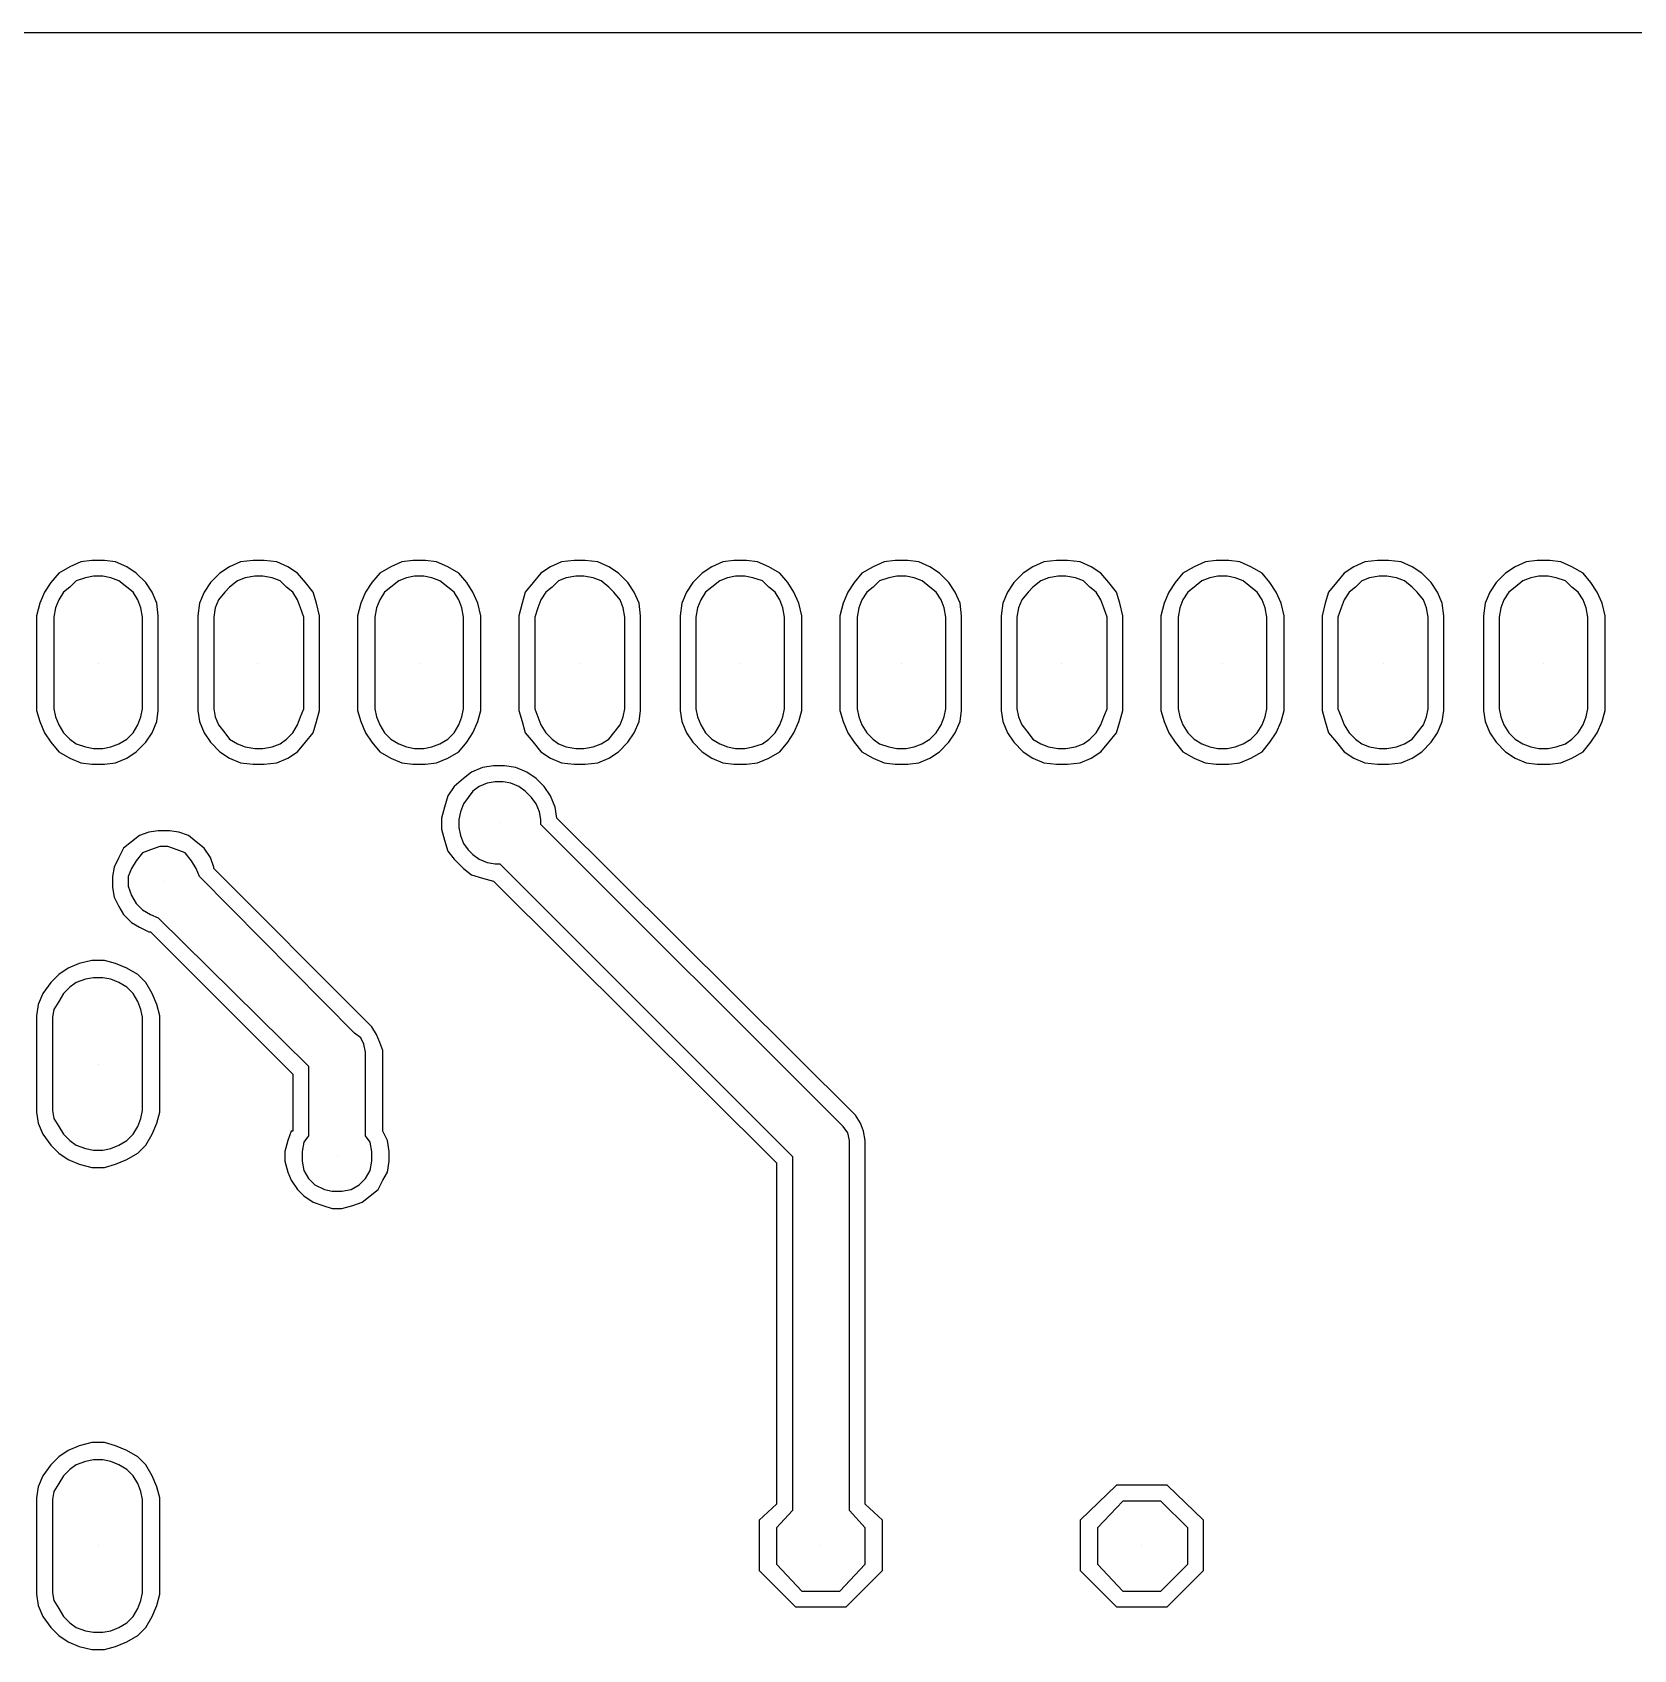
# Model space of a CAD drawing. Extents: x -4564 to 93, y -2074 to 43.
# Drawn here: x -1769 to -756, y -980 to 43 of the extents above; entities that cross this region are included whole.
import ezdxf

# ---------------------------------------------------------------- set-up
doc = ezdxf.new("R2010")
doc.units = 0
for name, color, linetype in [('1', 1, 'CONTINUOUS'), ('3', 3, 'CONTINUOUS'), ('4', 4, 'CONTINUOUS')]:
    doc.layers.add(name, color=color, linetype=linetype)

msp = doc.modelspace()

# ---------------------------------------------------------------- linework, layer by layer
at = {"layer": '1'}
for p, q in [((-1727, -356), (-1727, -356)), ((-1626, -356), (-1626, -356)), ((-1524, -356), (-1524, -356)), ((-1422, -356), (-1422, -356)), ((-1321, -356), (-1321, -356)), ((-1219, -356), (-1219, -356)), ((-1118, -356), (-1118, -356)), ((-1016, -356), (-1016, -356)), ((-914, -356), (-914, -356)), ((-813, -356), (-813, -356)), ((-1473, -457), (-1473, -457)), ((-1727, -610), (-1727, -610)), ((-1727, -914), (-1727, -914)), ((-1270, -914), (-1270, -914)), ((-1067, -914), (-1067, -914))]:
    msp.add_line(p, q, dxfattribs=at)
at = {"layer": '3'}
for p, q in [((-4530, 43), (59, 43)), ((-1741, -304), (-1745, -308)), ((-1735, -302), (-1741, -304)), ((-1730, -301), (-1735, -302)), ((-1724, -301), (-1730, -301)), ((-1719, -302), (-1724, -301)), ((-1714, -304), (-1719, -302)), ((-1709, -308), (-1714, -304)), ((-1639, -304), (-1644, -308)), ((-1634, -302), (-1639, -304)), ((-1628, -301), (-1634, -302)), ((-1623, -301), (-1628, -301)), ((-1617, -302), (-1623, -301)), ((-1612, -304), (-1617, -302)), ((-1608, -308), (-1612, -304)), ((-1537, -304), (-1542, -308)), ((-1532, -302), (-1537, -304)), ((-1527, -301), (-1532, -302)), ((-1521, -301), (-1527, -301)), ((-1516, -302), (-1521, -301)), ((-1511, -304), (-1516, -302)), ((-1506, -308), (-1511, -304)), ((-1436, -304), (-1440, -308)), ((-1431, -302), (-1436, -304)), ((-1425, -301), (-1431, -302)), ((-1420, -301), (-1425, -301)), ((-1414, -302), (-1420, -301)), ((-1409, -304), (-1414, -302)), ((-1404, -308), (-1409, -304)), ((-1334, -304), (-1339, -308)), ((-1329, -302), (-1334, -304)), ((-1324, -301), (-1329, -302)), ((-1318, -301), (-1324, -301)), ((-1313, -302), (-1318, -301)), ((-1307, -304), (-1313, -302)), ((-1303, -308), (-1307, -304)), ((-1233, -304), (-1237, -308)), ((-1227, -302), (-1233, -304)), ((-1222, -301), (-1227, -302)), ((-1216, -301), (-1222, -301)), ((-1211, -302), (-1216, -301)), ((-1206, -304), (-1211, -302)), ((-1201, -308), (-1206, -304)), ((-1131, -304), (-1136, -308)), ((-1126, -302), (-1131, -304)), ((-1120, -301), (-1126, -302)), ((-1115, -301), (-1120, -301)), ((-1109, -302), (-1115, -301)), ((-1104, -304), (-1109, -302)), ((-1100, -308), (-1104, -304)), ((-1029, -304), (-1034, -308)), ((-1024, -302), (-1029, -304)), ((-1019, -301), (-1024, -302)), ((-1013, -301), (-1019, -301)), ((-1008, -302), (-1013, -301)), ((-1003, -304), (-1008, -302)), ((-998, -308), (-1003, -304)), ((-928, -304), (-932, -308)), ((-923, -302), (-928, -304)), ((-917, -301), (-923, -302)), ((-912, -301), (-917, -301)), ((-906, -302), (-912, -301)), ((-901, -304), (-906, -302)), ((-896, -308), (-901, -304)), ((-826, -304), (-831, -308)), ((-821, -302), (-826, -304)), ((-816, -301), (-821, -302)), ((-810, -301), (-816, -301)), ((-805, -302), (-810, -301)), ((-799, -304), (-805, -302)), ((-795, -308), (-799, -304)), ((-1752, -316), (-1754, -321)), ((-1749, -311), (-1752, -316)), ((-1745, -308), (-1749, -311)), ((-1705, -311), (-1709, -308)), ((-1702, -316), (-1705, -311)), ((-1700, -321), (-1702, -316)), ((-1651, -316), (-1653, -321)), ((-1647, -311), (-1651, -316)), ((-1644, -308), (-1647, -311)), ((-1604, -311), (-1608, -308)), ((-1601, -316), (-1604, -311)), ((-1599, -321), (-1601, -316)), ((-1549, -316), (-1551, -321)), ((-1546, -311), (-1549, -316)), ((-1542, -308), (-1546, -311)), ((-1502, -311), (-1506, -308)), ((-1499, -316), (-1502, -311)), ((-1497, -321), (-1499, -316)), ((-1447, -316), (-1449, -321)), ((-1444, -311), (-1447, -316)), ((-1440, -308), (-1444, -311)), ((-1401, -311), (-1404, -308)), ((-1397, -316), (-1401, -311)), ((-1395, -321), (-1397, -316)), ((-1346, -316), (-1348, -321)), ((-1343, -311), (-1346, -316)), ((-1339, -308), (-1343, -311)), ((-1299, -311), (-1303, -308)), ((-1296, -316), (-1299, -311)), ((-1294, -321), (-1296, -316)), ((-1244, -316), (-1246, -321)), ((-1241, -311), (-1244, -316)), ((-1237, -308), (-1241, -311)), ((-1197, -311), (-1201, -308)), ((-1194, -316), (-1197, -311)), ((-1192, -321), (-1194, -316)), ((-1143, -316), (-1145, -321)), ((-1139, -311), (-1143, -316)), ((-1136, -308), (-1139, -311)), ((-1096, -311), (-1100, -308)), ((-1093, -316), (-1096, -311)), ((-1091, -321), (-1093, -316)), ((-1041, -316), (-1043, -321)), ((-1038, -311), (-1041, -316)), ((-1034, -308), (-1038, -311)), ((-994, -311), (-998, -308)), ((-991, -316), (-994, -311)), ((-989, -321), (-991, -316)), ((-939, -316), (-941, -321)), ((-936, -311), (-939, -316)), ((-932, -308), (-936, -311)), ((-893, -311), (-896, -308)), ((-889, -316), (-893, -311)), ((-887, -321), (-889, -316)), ((-838, -316), (-840, -321)), ((-835, -311), (-838, -316)), ((-831, -308), (-835, -311)), ((-791, -311), (-795, -308)), ((-788, -316), (-791, -311)), ((-786, -321), (-788, -316)), ((-1754, -321), (-1755, -327)), ((-1755, -327), (-1755, -385)), ((-1699, -327), (-1700, -321)), ((-1699, -385), (-1699, -327)), ((-1653, -321), (-1654, -327)), ((-1654, -327), (-1654, -385)), ((-1597, -327), (-1599, -321)), ((-1597, -385), (-1597, -327)), ((-1551, -321), (-1552, -327)), ((-1552, -327), (-1552, -385)), ((-1496, -327), (-1497, -321)), ((-1496, -385), (-1496, -327)), ((-1449, -321), (-1451, -327)), ((-1451, -327), (-1451, -385)), ((-1394, -327), (-1395, -321)), ((-1394, -385), (-1394, -327)), ((-1348, -321), (-1349, -327)), ((-1349, -327), (-1349, -385)), ((-1293, -327), (-1294, -321)), ((-1293, -385), (-1293, -327)), ((-1246, -321), (-1247, -327)), ((-1247, -327), (-1247, -385)), ((-1191, -327), (-1192, -321)), ((-1191, -385), (-1191, -327)), ((-1145, -321), (-1146, -327)), ((-1146, -327), (-1146, -385)), ((-1089, -327), (-1091, -321)), ((-1089, -385), (-1089, -327)), ((-1043, -321), (-1044, -327)), ((-1044, -327), (-1044, -385)), ((-988, -327), (-989, -321)), ((-988, -385), (-988, -327)), ((-941, -321), (-943, -327)), ((-943, -327), (-943, -385)), ((-886, -327), (-887, -321)), ((-886, -385), (-886, -327)), ((-840, -321), (-841, -327)), ((-841, -327), (-841, -385)), ((-785, -327), (-786, -321)), ((-785, -385), (-785, -327)), ((-1755, -385), (-1754, -390)), ((-1700, -390), (-1699, -385)), ((-1699, -385), (-1699, -385)), ((-1654, -385), (-1653, -390)), ((-1599, -390), (-1597, -385)), ((-1597, -385), (-1597, -385)), ((-1552, -385), (-1551, -390)), ((-1497, -390), (-1496, -385)), ((-1496, -385), (-1496, -385)), ((-1451, -385), (-1449, -390)), ((-1395, -390), (-1394, -385)), ((-1394, -385), (-1394, -385)), ((-1349, -385), (-1348, -390)), ((-1294, -390), (-1293, -385)), ((-1293, -385), (-1293, -385)), ((-1247, -385), (-1246, -390)), ((-1192, -390), (-1191, -385)), ((-1191, -385), (-1191, -385)), ((-1146, -385), (-1145, -390)), ((-1091, -390), (-1089, -385)), ((-1089, -385), (-1089, -385)), ((-1044, -385), (-1043, -390)), ((-989, -390), (-988, -385)), ((-988, -385), (-988, -385)), ((-943, -385), (-941, -390)), ((-887, -390), (-886, -385)), ((-886, -385), (-886, -385)), ((-841, -385), (-840, -390)), ((-786, -390), (-785, -385)), ((-785, -385), (-785, -385)), ((-1754, -390), (-1752, -395)), ((-1752, -395), (-1749, -400)), ((-1705, -400), (-1702, -395)), ((-1702, -395), (-1700, -390)), ((-1653, -390), (-1651, -395)), ((-1651, -395), (-1647, -400)), ((-1604, -400), (-1601, -395)), ((-1601, -395), (-1599, -390)), ((-1551, -390), (-1549, -395)), ((-1549, -395), (-1546, -400)), ((-1502, -400), (-1499, -395)), ((-1499, -395), (-1497, -390)), ((-1449, -390), (-1447, -395)), ((-1447, -395), (-1444, -400)), ((-1401, -400), (-1397, -395)), ((-1397, -395), (-1395, -390)), ((-1348, -390), (-1346, -395)), ((-1346, -395), (-1343, -400)), ((-1299, -400), (-1296, -395)), ((-1296, -395), (-1294, -390)), ((-1246, -390), (-1244, -395)), ((-1244, -395), (-1241, -400)), ((-1197, -400), (-1194, -395)), ((-1194, -395), (-1192, -390)), ((-1145, -390), (-1143, -395)), ((-1143, -395), (-1139, -400)), ((-1096, -400), (-1093, -395)), ((-1093, -395), (-1091, -390)), ((-1043, -390), (-1041, -395)), ((-1041, -395), (-1038, -400)), ((-994, -400), (-991, -395)), ((-991, -395), (-989, -390)), ((-941, -390), (-939, -395)), ((-939, -395), (-936, -400)), ((-893, -400), (-889, -395)), ((-889, -395), (-887, -390)), ((-840, -390), (-838, -395)), ((-838, -395), (-835, -400)), ((-791, -400), (-788, -395)), ((-788, -395), (-786, -390)), ((-1749, -400), (-1745, -404)), ((-1745, -404), (-1741, -407)), ((-1741, -407), (-1735, -409)), ((-1735, -409), (-1730, -410)), ((-1724, -410), (-1719, -409)), ((-1719, -409), (-1714, -407)), ((-1714, -407), (-1709, -404)), ((-1709, -404), (-1705, -400)), ((-1647, -400), (-1644, -404)), ((-1644, -404), (-1639, -407)), ((-1639, -407), (-1634, -409)), ((-1634, -409), (-1628, -410)), ((-1623, -410), (-1617, -409)), ((-1617, -409), (-1612, -407)), ((-1612, -407), (-1608, -404)), ((-1608, -404), (-1604, -400)), ((-1546, -400), (-1542, -404)), ((-1542, -404), (-1537, -407)), ((-1537, -407), (-1532, -409)), ((-1532, -409), (-1527, -410)), ((-1521, -410), (-1516, -409)), ((-1516, -409), (-1511, -407)), ((-1511, -407), (-1506, -404)), ((-1506, -404), (-1502, -400)), ((-1444, -400), (-1440, -404)), ((-1440, -404), (-1436, -407)), ((-1436, -407), (-1431, -409)), ((-1431, -409), (-1425, -410)), ((-1420, -410), (-1414, -409)), ((-1414, -409), (-1409, -407)), ((-1409, -407), (-1404, -404)), ((-1404, -404), (-1401, -400)), ((-1343, -400), (-1339, -404)), ((-1339, -404), (-1334, -407)), ((-1334, -407), (-1329, -409)), ((-1329, -409), (-1324, -410)), ((-1318, -410), (-1313, -409)), ((-1313, -409), (-1307, -407)), ((-1307, -407), (-1303, -404)), ((-1303, -404), (-1299, -400)), ((-1241, -400), (-1237, -404)), ((-1237, -404), (-1233, -407)), ((-1233, -407), (-1227, -409)), ((-1227, -409), (-1222, -410)), ((-1216, -410), (-1211, -409)), ((-1211, -409), (-1206, -407)), ((-1206, -407), (-1201, -404)), ((-1201, -404), (-1197, -400)), ((-1139, -400), (-1136, -404)), ((-1136, -404), (-1131, -407)), ((-1131, -407), (-1126, -409)), ((-1126, -409), (-1120, -410)), ((-1115, -410), (-1109, -409)), ((-1109, -409), (-1104, -407)), ((-1104, -407), (-1100, -404)), ((-1100, -404), (-1096, -400)), ((-1038, -400), (-1034, -404)), ((-1034, -404), (-1029, -407)), ((-1029, -407), (-1024, -409)), ((-1024, -409), (-1019, -410)), ((-1013, -410), (-1008, -409)), ((-1008, -409), (-1003, -407)), ((-1003, -407), (-998, -404)), ((-998, -404), (-994, -400)), ((-936, -400), (-932, -404)), ((-932, -404), (-928, -407)), ((-928, -407), (-923, -409)), ((-923, -409), (-917, -410)), ((-912, -410), (-906, -409)), ((-906, -409), (-901, -407)), ((-901, -407), (-896, -404)), ((-896, -404), (-893, -400)), ((-835, -400), (-831, -404)), ((-831, -404), (-826, -407)), ((-826, -407), (-821, -409)), ((-821, -409), (-816, -410)), ((-810, -410), (-805, -409)), ((-805, -409), (-799, -407)), ((-799, -407), (-795, -404)), ((-795, -404), (-791, -400)), ((-1730, -410), (-1724, -410)), ((-1628, -410), (-1623, -410)), ((-1527, -410), (-1521, -410)), ((-1425, -410), (-1420, -410)), ((-1324, -410), (-1318, -410)), ((-1222, -410), (-1216, -410)), ((-1120, -410), (-1115, -410)), ((-1019, -410), (-1013, -410)), ((-917, -410), (-912, -410)), ((-816, -410), (-810, -410)), ((-1490, -437), (-1493, -441)), ((-1486, -434), (-1490, -437)), ((-1481, -432), (-1486, -434)), ((-1476, -431), (-1481, -432)), ((-1471, -431), (-1476, -431)), ((-1466, -432), (-1471, -431)), ((-1461, -434), (-1466, -432)), ((-1457, -437), (-1461, -434)), ((-1453, -441), (-1457, -437)), ((-1498, -450), (-1499, -455)), ((-1496, -445), (-1498, -450)), ((-1493, -441), (-1496, -445)), ((-1450, -445), (-1453, -441)), ((-1448, -450), (-1450, -445)), ((-1447, -455), (-1448, -450)), ((-1499, -455), (-1499, -460)), ((-1499, -460), (-1498, -465)), ((-1447, -458), (-1447, -455)), ((-1256, -649), (-1447, -458)), ((-1498, -465), (-1496, -470)), ((-1496, -470), (-1493, -474)), ((-1699, -476), (-1703, -481)), ((-1694, -474), (-1699, -476)), ((-1688, -472), (-1694, -474)), ((-1683, -472), (-1688, -472)), ((-1677, -474), (-1683, -472)), ((-1672, -476), (-1677, -474)), ((-1668, -481), (-1672, -476)), ((-1493, -474), (-1490, -477)), ((-1490, -477), (-1486, -480)), ((-1486, -480), (-1481, -482)), ((-1706, -486), (-1708, -491)), ((-1708, -491), (-1708, -497)), ((-1703, -481), (-1706, -486)), ((-1665, -486), (-1668, -481)), ((-1663, -491), (-1665, -486)), ((-1565, -590), (-1663, -491)), ((-1481, -482), (-1476, -483)), ((-1476, -483), (-1473, -483)), ((-1473, -483), (-1288, -668)), ((-1708, -497), (-1706, -503)), ((-1706, -503), (-1703, -508)), ((-1703, -508), (-1699, -512)), ((-1699, -512), (-1694, -515)), ((-1694, -515), (-1689, -517)), ((-1689, -517), (-1594, -611)), ((-1745, -561), (-1749, -565)), ((-1741, -558), (-1745, -561)), ((-1735, -556), (-1741, -558)), ((-1730, -555), (-1735, -556)), ((-1724, -555), (-1730, -555)), ((-1719, -556), (-1724, -555)), ((-1714, -558), (-1719, -556)), ((-1709, -561), (-1714, -558)), ((-1705, -565), (-1709, -561)), ((-1752, -570), (-1755, -575)), ((-1749, -565), (-1752, -570)), ((-1702, -570), (-1705, -565)), ((-1700, -575), (-1702, -570)), ((-1755, -575), (-1756, -580)), ((-1756, -580), (-1756, -639)), ((-1699, -580), (-1700, -575)), ((-1699, -639), (-1699, -580)), ((-1561, -593), (-1565, -590)), ((-1565, -590), (-1565, -590)), ((-1559, -597), (-1561, -593)), ((-1558, -602), (-1559, -597)), ((-1558, -655), (-1558, -602)), ((-1594, -611), (-1594, -655)), ((-1594, -611), (-1594, -611)), ((-1756, -639), (-1755, -644)), ((-1755, -644), (-1752, -649)), ((-1702, -649), (-1700, -644)), ((-1700, -644), (-1699, -639)), ((-1699, -639), (-1699, -639)), ((-1752, -649), (-1749, -654)), ((-1749, -654), (-1745, -658)), ((-1709, -658), (-1705, -654)), ((-1705, -654), (-1702, -649)), ((-1253, -653), (-1256, -649)), ((-1252, -658), (-1253, -653)), ((-1745, -658), (-1741, -661)), ((-1741, -661), (-1735, -663)), ((-1735, -663), (-1730, -664)), ((-1730, -664), (-1724, -664)), ((-1724, -664), (-1719, -663)), ((-1719, -663), (-1714, -661)), ((-1714, -661), (-1709, -658)), ((-1597, -659), (-1598, -665)), ((-1594, -655), (-1597, -659)), ((-1555, -659), (-1558, -655)), ((-1554, -665), (-1555, -659)), ((-1252, -892), (-1252, -658)), ((-1598, -665), (-1598, -671)), ((-1598, -671), (-1597, -677)), ((-1555, -677), (-1554, -671)), ((-1554, -671), (-1554, -665)), ((-1288, -668), (-1288, -892)), ((-1597, -677), (-1594, -682)), ((-1594, -682), (-1590, -686)), ((-1562, -686), (-1558, -682)), ((-1558, -682), (-1555, -677)), ((-1590, -686), (-1584, -689)), ((-1584, -689), (-1579, -690)), ((-1579, -690), (-1573, -690)), ((-1573, -690), (-1567, -689)), ((-1567, -689), (-1562, -686)), ((-1745, -866), (-1749, -870)), ((-1741, -863), (-1745, -866)), ((-1735, -861), (-1741, -863)), ((-1730, -860), (-1735, -861)), ((-1724, -860), (-1730, -860)), ((-1719, -861), (-1724, -860)), ((-1714, -863), (-1719, -861)), ((-1709, -866), (-1714, -863)), ((-1705, -870), (-1709, -866)), ((-1752, -875), (-1755, -880)), ((-1749, -870), (-1752, -875)), ((-1702, -875), (-1705, -870)), ((-1700, -880), (-1702, -875)), ((-1755, -880), (-1756, -885)), ((-1756, -885), (-1756, -944)), ((-1699, -885), (-1700, -880)), ((-1699, -944), (-1699, -885)), ((-1079, -886), (-1095, -903)), ((-1055, -886), (-1079, -886)), ((-1038, -903), (-1055, -886)), ((-1288, -892), (-1298, -903)), ((-1242, -903), (-1252, -892)), ((-1298, -903), (-1298, -926)), ((-1298, -903), (-1298, -903)), ((-1242, -926), (-1242, -903)), ((-1095, -903), (-1095, -926)), ((-1095, -903), (-1095, -903)), ((-1038, -926), (-1038, -903)), ((-1298, -926), (-1282, -943)), ((-1258, -943), (-1242, -926)), ((-1095, -926), (-1079, -943)), ((-1055, -943), (-1038, -926)), ((-1756, -944), (-1755, -949)), ((-1755, -949), (-1752, -954)), ((-1702, -954), (-1700, -949)), ((-1700, -949), (-1699, -944)), ((-1699, -944), (-1699, -944)), ((-1282, -943), (-1258, -943)), ((-1079, -943), (-1055, -943)), ((-1752, -954), (-1749, -959)), ((-1749, -959), (-1745, -963)), ((-1709, -963), (-1705, -959)), ((-1705, -959), (-1702, -954)), ((-1745, -963), (-1741, -966)), ((-1741, -966), (-1735, -968)), ((-1735, -968), (-1730, -969)), ((-1730, -969), (-1724, -969)), ((-1724, -969), (-1719, -968)), ((-1719, -968), (-1714, -966)), ((-1714, -966), (-1709, -963))]:
    msp.add_line(p, q, dxfattribs=at)
at = {"layer": '4'}
for p, q in [((-4530, 43), (59, 43)), ((-1745, -295), (-1752, -299)), ((-1738, -292), (-1745, -295)), ((-1731, -291), (-1738, -292)), ((-1723, -291), (-1731, -291)), ((-1716, -292), (-1723, -291)), ((-1709, -295), (-1716, -292)), ((-1703, -299), (-1709, -295)), ((-1644, -295), (-1650, -299)), ((-1637, -292), (-1644, -295)), ((-1629, -291), (-1637, -292)), ((-1622, -291), (-1629, -291)), ((-1614, -292), (-1622, -291)), ((-1607, -295), (-1614, -292)), ((-1601, -299), (-1607, -295)), ((-1542, -295), (-1549, -299)), ((-1535, -292), (-1542, -295)), ((-1528, -291), (-1535, -292)), ((-1520, -291), (-1528, -291)), ((-1513, -292), (-1520, -291)), ((-1506, -295), (-1513, -292)), ((-1499, -299), (-1506, -295)), ((-1441, -295), (-1447, -299)), ((-1434, -292), (-1441, -295)), ((-1426, -291), (-1434, -292)), ((-1419, -291), (-1426, -291)), ((-1411, -292), (-1419, -291)), ((-1404, -295), (-1411, -292)), ((-1398, -299), (-1404, -295)), ((-1339, -295), (-1345, -299)), ((-1332, -292), (-1339, -295)), ((-1325, -291), (-1332, -292)), ((-1317, -291), (-1325, -291)), ((-1310, -292), (-1317, -291)), ((-1303, -295), (-1310, -292)), ((-1296, -299), (-1303, -295)), ((-1237, -295), (-1244, -299)), ((-1230, -292), (-1237, -295)), ((-1223, -291), (-1230, -292)), ((-1215, -291), (-1223, -291)), ((-1208, -292), (-1215, -291)), ((-1201, -295), (-1208, -292)), ((-1195, -299), (-1201, -295)), ((-1136, -295), (-1142, -299)), ((-1129, -292), (-1136, -295)), ((-1121, -291), (-1129, -292)), ((-1114, -291), (-1121, -291)), ((-1106, -292), (-1114, -291)), ((-1099, -295), (-1106, -292)), ((-1093, -299), (-1099, -295)), ((-1034, -295), (-1041, -299)), ((-1027, -292), (-1034, -295)), ((-1020, -291), (-1027, -292)), ((-1012, -291), (-1020, -291)), ((-1005, -292), (-1012, -291)), ((-998, -295), (-1005, -292)), ((-991, -299), (-998, -295)), ((-933, -295), (-939, -299)), ((-926, -292), (-933, -295)), ((-918, -291), (-926, -292)), ((-911, -291), (-918, -291)), ((-903, -292), (-911, -291)), ((-896, -295), (-903, -292)), ((-890, -299), (-896, -295)), ((-831, -295), (-837, -299)), ((-824, -292), (-831, -295)), ((-817, -291), (-824, -292)), ((-809, -291), (-817, -291)), ((-802, -292), (-809, -291)), ((-795, -295), (-802, -292)), ((-788, -299), (-795, -295)), ((-1757, -305), (-1761, -311)), ((-1752, -299), (-1757, -305)), ((-1697, -305), (-1703, -299)), ((-1693, -311), (-1697, -305)), ((-1656, -305), (-1660, -311)), ((-1650, -299), (-1656, -305)), ((-1596, -305), (-1601, -299)), ((-1591, -311), (-1596, -305)), ((-1554, -305), (-1558, -311)), ((-1549, -299), (-1554, -305)), ((-1494, -305), (-1499, -299)), ((-1490, -311), (-1494, -305)), ((-1452, -305), (-1457, -311)), ((-1447, -299), (-1452, -305)), ((-1392, -305), (-1398, -299)), ((-1388, -311), (-1392, -305)), ((-1351, -305), (-1355, -311)), ((-1345, -299), (-1351, -305)), ((-1291, -305), (-1296, -299)), ((-1287, -311), (-1291, -305)), ((-1249, -305), (-1253, -311)), ((-1244, -299), (-1249, -305)), ((-1189, -305), (-1195, -299)), ((-1185, -311), (-1189, -305)), ((-1148, -305), (-1152, -311)), ((-1142, -299), (-1148, -305)), ((-1088, -305), (-1093, -299)), ((-1083, -311), (-1088, -305)), ((-1046, -305), (-1050, -311)), ((-1041, -299), (-1046, -305)), ((-986, -305), (-991, -299)), ((-982, -311), (-986, -305)), ((-944, -305), (-949, -311)), ((-939, -299), (-944, -305)), ((-884, -305), (-890, -299)), ((-880, -311), (-884, -305)), ((-843, -305), (-847, -311)), ((-837, -299), (-843, -305)), ((-783, -305), (-788, -299)), ((-779, -311), (-783, -305)), ((-1761, -311), (-1764, -318)), ((-1690, -318), (-1693, -311)), ((-1660, -311), (-1663, -318)), ((-1589, -318), (-1591, -311)), ((-1558, -311), (-1561, -318)), ((-1487, -318), (-1490, -311)), ((-1457, -311), (-1459, -318)), ((-1385, -318), (-1388, -311)), ((-1355, -311), (-1358, -318)), ((-1284, -318), (-1287, -311)), ((-1253, -311), (-1256, -318)), ((-1182, -318), (-1185, -311)), ((-1152, -311), (-1155, -318)), ((-1081, -318), (-1083, -311)), ((-1050, -311), (-1053, -318)), ((-979, -318), (-982, -311)), ((-949, -311), (-951, -318)), ((-877, -318), (-880, -311)), ((-847, -311), (-850, -318)), ((-776, -318), (-779, -311)), ((-1764, -318), (-1766, -326)), ((-1766, -326), (-1766, -386)), ((-1689, -326), (-1690, -318)), ((-1689, -386), (-1689, -326)), ((-1663, -318), (-1664, -326)), ((-1664, -326), (-1664, -386)), ((-1587, -326), (-1589, -318)), ((-1587, -386), (-1587, -326)), ((-1561, -318), (-1563, -326)), ((-1563, -326), (-1563, -386)), ((-1485, -326), (-1487, -318)), ((-1485, -386), (-1485, -326)), ((-1459, -318), (-1461, -326)), ((-1461, -326), (-1461, -386)), ((-1384, -326), (-1385, -318)), ((-1384, -386), (-1384, -326)), ((-1358, -318), (-1359, -326)), ((-1359, -326), (-1359, -386)), ((-1282, -326), (-1284, -318)), ((-1282, -386), (-1282, -326)), ((-1256, -318), (-1258, -326)), ((-1258, -326), (-1258, -386)), ((-1181, -326), (-1182, -318)), ((-1181, -386), (-1181, -326)), ((-1155, -318), (-1156, -326)), ((-1156, -326), (-1156, -386)), ((-1079, -326), (-1081, -318)), ((-1079, -386), (-1079, -326)), ((-1053, -318), (-1055, -326)), ((-1055, -326), (-1055, -386)), ((-977, -326), (-979, -318)), ((-977, -386), (-977, -326)), ((-951, -318), (-953, -326)), ((-953, -326), (-953, -386)), ((-876, -326), (-877, -318)), ((-876, -386), (-876, -326)), ((-850, -318), (-851, -326)), ((-851, -326), (-851, -386)), ((-774, -326), (-776, -318)), ((-774, -386), (-774, -326)), ((-1766, -386), (-1764, -393)), ((-1690, -393), (-1689, -386)), ((-1689, -386), (-1689, -386)), ((-1664, -386), (-1663, -393)), ((-1589, -393), (-1587, -386)), ((-1587, -386), (-1587, -386)), ((-1563, -386), (-1561, -393)), ((-1487, -393), (-1485, -386)), ((-1485, -386), (-1485, -386)), ((-1461, -386), (-1459, -393)), ((-1385, -393), (-1384, -386)), ((-1384, -386), (-1384, -386)), ((-1359, -386), (-1358, -393)), ((-1284, -393), (-1282, -386)), ((-1282, -386), (-1282, -386)), ((-1258, -386), (-1256, -393)), ((-1182, -393), (-1181, -386)), ((-1181, -386), (-1181, -386)), ((-1156, -386), (-1155, -393)), ((-1081, -393), (-1079, -386)), ((-1079, -386), (-1079, -386)), ((-1055, -386), (-1053, -393)), ((-979, -393), (-977, -386)), ((-977, -386), (-977, -386)), ((-953, -386), (-951, -393)), ((-877, -393), (-876, -386)), ((-876, -386), (-876, -386)), ((-851, -386), (-850, -393)), ((-776, -393), (-774, -386)), ((-774, -386), (-774, -386)), ((-1764, -393), (-1761, -400)), ((-1693, -400), (-1690, -393)), ((-1663, -393), (-1660, -400)), ((-1591, -400), (-1589, -393)), ((-1561, -393), (-1558, -400)), ((-1490, -400), (-1487, -393)), ((-1459, -393), (-1457, -400)), ((-1388, -400), (-1385, -393)), ((-1358, -393), (-1355, -400)), ((-1287, -400), (-1284, -393)), ((-1256, -393), (-1253, -400)), ((-1185, -400), (-1182, -393)), ((-1155, -393), (-1152, -400)), ((-1083, -400), (-1081, -393)), ((-1053, -393), (-1050, -400)), ((-982, -400), (-979, -393)), ((-951, -393), (-949, -400)), ((-880, -400), (-877, -393)), ((-850, -393), (-847, -400)), ((-779, -400), (-776, -393)), ((-1761, -400), (-1757, -406)), ((-1757, -406), (-1752, -412)), ((-1703, -412), (-1697, -406)), ((-1697, -406), (-1693, -400)), ((-1660, -400), (-1656, -406)), ((-1656, -406), (-1650, -412)), ((-1601, -412), (-1596, -406)), ((-1596, -406), (-1591, -400)), ((-1558, -400), (-1554, -406)), ((-1554, -406), (-1549, -412)), ((-1499, -412), (-1494, -406)), ((-1494, -406), (-1490, -400)), ((-1457, -400), (-1452, -406)), ((-1452, -406), (-1447, -412)), ((-1398, -412), (-1392, -406)), ((-1392, -406), (-1388, -400)), ((-1355, -400), (-1351, -406)), ((-1351, -406), (-1345, -412)), ((-1296, -412), (-1291, -406)), ((-1291, -406), (-1287, -400)), ((-1253, -400), (-1249, -406)), ((-1249, -406), (-1244, -412)), ((-1195, -412), (-1189, -406)), ((-1189, -406), (-1185, -400)), ((-1152, -400), (-1148, -406)), ((-1148, -406), (-1142, -412)), ((-1093, -412), (-1088, -406)), ((-1088, -406), (-1083, -400)), ((-1050, -400), (-1046, -406)), ((-1046, -406), (-1041, -412)), ((-991, -412), (-986, -406)), ((-986, -406), (-982, -400)), ((-949, -400), (-944, -406)), ((-944, -406), (-939, -412)), ((-890, -412), (-884, -406)), ((-884, -406), (-880, -400)), ((-847, -400), (-843, -406)), ((-843, -406), (-837, -412)), ((-788, -412), (-783, -406)), ((-783, -406), (-779, -400)), ((-1752, -412), (-1745, -416)), ((-1745, -416), (-1738, -419)), ((-1738, -419), (-1731, -420)), ((-1723, -420), (-1716, -419)), ((-1716, -419), (-1709, -416)), ((-1709, -416), (-1703, -412)), ((-1650, -412), (-1644, -416)), ((-1644, -416), (-1637, -419)), ((-1637, -419), (-1629, -420)), ((-1622, -420), (-1614, -419)), ((-1614, -419), (-1607, -416)), ((-1607, -416), (-1601, -412)), ((-1549, -412), (-1542, -416)), ((-1542, -416), (-1535, -419)), ((-1535, -419), (-1528, -420)), ((-1520, -420), (-1513, -419)), ((-1513, -419), (-1506, -416)), ((-1506, -416), (-1499, -412)), ((-1447, -412), (-1441, -416)), ((-1441, -416), (-1434, -419)), ((-1434, -419), (-1426, -420)), ((-1419, -420), (-1411, -419)), ((-1411, -419), (-1404, -416)), ((-1404, -416), (-1398, -412)), ((-1345, -412), (-1339, -416)), ((-1339, -416), (-1332, -419)), ((-1332, -419), (-1325, -420)), ((-1317, -420), (-1310, -419)), ((-1310, -419), (-1303, -416)), ((-1303, -416), (-1296, -412)), ((-1244, -412), (-1237, -416)), ((-1237, -416), (-1230, -419)), ((-1230, -419), (-1223, -420)), ((-1215, -420), (-1208, -419)), ((-1208, -419), (-1201, -416)), ((-1201, -416), (-1195, -412)), ((-1142, -412), (-1136, -416)), ((-1136, -416), (-1129, -419)), ((-1129, -419), (-1121, -420)), ((-1114, -420), (-1106, -419)), ((-1106, -419), (-1099, -416)), ((-1099, -416), (-1093, -412)), ((-1041, -412), (-1034, -416)), ((-1034, -416), (-1027, -419)), ((-1027, -419), (-1020, -420)), ((-1012, -420), (-1005, -419)), ((-1005, -419), (-998, -416)), ((-998, -416), (-991, -412)), ((-939, -412), (-933, -416)), ((-933, -416), (-926, -419)), ((-926, -419), (-918, -420)), ((-911, -420), (-903, -419)), ((-903, -419), (-896, -416)), ((-896, -416), (-890, -412)), ((-837, -412), (-831, -416)), ((-831, -416), (-824, -419)), ((-824, -419), (-817, -420)), ((-809, -420), (-802, -419)), ((-802, -419), (-795, -416)), ((-795, -416), (-788, -412)), ((-1731, -420), (-1723, -420)), ((-1629, -420), (-1622, -420)), ((-1528, -420), (-1520, -420)), ((-1496, -429), (-1502, -434)), ((-1491, -425), (-1496, -429)), ((-1484, -422), (-1491, -425)), ((-1477, -421), (-1484, -422)), ((-1470, -421), (-1477, -421)), ((-1463, -422), (-1470, -421)), ((-1456, -425), (-1463, -422)), ((-1450, -429), (-1456, -425)), ((-1445, -434), (-1450, -429)), ((-1426, -420), (-1419, -420)), ((-1325, -420), (-1317, -420)), ((-1223, -420), (-1215, -420)), ((-1121, -420), (-1114, -420)), ((-1020, -420), (-1012, -420)), ((-918, -420), (-911, -420)), ((-817, -420), (-809, -420)), ((-1502, -434), (-1506, -440)), ((-1441, -440), (-1445, -434)), ((-1508, -447), (-1510, -454)), ((-1506, -440), (-1508, -447)), ((-1438, -447), (-1441, -440)), ((-1437, -454), (-1438, -447)), ((-1510, -454), (-1510, -461)), ((-1248, -642), (-1437, -454)), ((-1706, -469), (-1711, -473)), ((-1701, -465), (-1706, -469)), ((-1695, -463), (-1701, -465)), ((-1689, -462), (-1695, -463)), ((-1682, -462), (-1689, -462)), ((-1676, -463), (-1682, -462)), ((-1670, -465), (-1676, -463)), ((-1665, -469), (-1670, -465)), ((-1660, -473), (-1665, -469)), ((-1510, -461), (-1508, -468)), ((-1508, -468), (-1506, -475)), ((-1714, -479), (-1717, -485)), ((-1711, -473), (-1714, -479)), ((-1656, -479), (-1660, -473)), ((-1654, -485), (-1656, -479)), ((-1506, -475), (-1502, -480)), ((-1502, -480), (-1496, -486)), ((-1717, -485), (-1718, -491)), ((-1718, -491), (-1718, -498)), ((-1654, -486), (-1654, -485)), ((-1558, -582), (-1654, -486)), ((-1496, -486), (-1491, -490)), ((-1491, -490), (-1484, -492)), ((-1718, -498), (-1717, -504)), ((-1685, -494), (-1685, -494)), ((-1484, -492), (-1477, -494)), ((-1477, -494), (-1298, -672)), ((-1717, -504), (-1714, -510)), ((-1714, -510), (-1711, -515)), ((-1711, -515), (-1706, -520)), ((-1706, -520), (-1701, -523)), ((-1701, -523), (-1695, -526)), ((-1695, -526), (-1694, -526)), ((-1694, -526), (-1604, -616)), ((-1746, -549), (-1752, -553)), ((-1739, -546), (-1746, -549)), ((-1731, -544), (-1739, -546)), ((-1723, -544), (-1731, -544)), ((-1716, -546), (-1723, -544)), ((-1709, -549), (-1716, -546)), ((-1702, -553), (-1709, -549)), ((-1757, -558), (-1762, -565)), ((-1752, -553), (-1757, -558)), ((-1697, -558), (-1702, -553)), ((-1693, -565), (-1697, -558)), ((-1765, -572), (-1766, -579)), ((-1762, -565), (-1765, -572)), ((-1690, -572), (-1693, -565)), ((-1688, -579), (-1690, -572)), ((-1766, -579), (-1766, -640)), ((-1688, -640), (-1688, -579)), ((-1554, -586), (-1558, -582)), ((-1558, -582), (-1558, -582)), ((-1551, -591), (-1554, -586)), ((-1549, -596), (-1551, -591)), ((-1547, -601), (-1549, -596)), ((-1547, -652), (-1547, -601)), ((-1604, -616), (-1604, -652)), ((-1604, -616), (-1604, -616)), ((-1766, -640), (-1765, -647)), ((-1690, -647), (-1688, -640)), ((-1688, -640), (-1688, -640)), ((-1245, -647), (-1248, -642)), ((-1765, -647), (-1762, -654)), ((-1762, -654), (-1757, -661)), ((-1697, -661), (-1693, -654)), ((-1693, -654), (-1690, -647)), ((-1605, -652), (-1607, -658)), ((-1604, -652), (-1605, -652)), ((-1544, -658), (-1547, -652)), ((-1547, -652), (-1547, -652)), ((-1243, -652), (-1245, -647)), ((-1242, -658), (-1243, -652)), ((-1757, -661), (-1752, -666)), ((-1702, -666), (-1697, -661)), ((-1607, -658), (-1609, -665)), ((-1543, -665), (-1544, -658)), ((-1242, -888), (-1242, -658)), ((-1752, -666), (-1746, -670)), ((-1746, -670), (-1739, -673)), ((-1739, -673), (-1731, -675)), ((-1731, -675), (-1723, -675)), ((-1723, -675), (-1716, -673)), ((-1716, -673), (-1709, -670)), ((-1709, -670), (-1702, -666)), ((-1609, -665), (-1609, -671)), ((-1609, -671), (-1607, -678)), ((-1576, -668), (-1576, -668)), ((-1544, -678), (-1543, -671)), ((-1543, -671), (-1543, -665)), ((-1298, -672), (-1298, -888)), ((-1607, -678), (-1605, -683)), ((-1605, -683), (-1601, -689)), ((-1550, -689), (-1547, -683)), ((-1547, -683), (-1544, -678)), ((-1601, -689), (-1597, -693)), ((-1597, -693), (-1591, -697)), ((-1560, -697), (-1555, -693)), ((-1555, -693), (-1550, -689)), ((-1591, -697), (-1585, -699)), ((-1585, -699), (-1579, -701)), ((-1579, -701), (-1573, -701)), ((-1573, -701), (-1566, -699)), ((-1566, -699), (-1560, -697)), ((-1731, -849), (-1739, -851)), ((-1723, -849), (-1731, -849)), ((-1716, -851), (-1723, -849)), ((-1752, -858), (-1757, -863)), ((-1746, -854), (-1752, -858)), ((-1739, -851), (-1746, -854)), ((-1709, -854), (-1716, -851)), ((-1702, -858), (-1709, -854)), ((-1697, -863), (-1702, -858)), ((-1757, -863), (-1762, -870)), ((-1693, -870), (-1697, -863)), ((-1765, -877), (-1766, -884)), ((-1762, -870), (-1765, -877)), ((-1690, -877), (-1693, -870)), ((-1688, -884), (-1690, -877)), ((-1083, -876), (-1106, -898)), ((-1051, -876), (-1083, -876)), ((-1028, -898), (-1051, -876)), ((-1766, -884), (-1766, -945)), ((-1688, -945), (-1688, -884)), ((-1298, -888), (-1309, -898)), ((-1231, -898), (-1242, -888)), ((-1309, -898), (-1309, -930)), ((-1309, -898), (-1309, -898)), ((-1231, -930), (-1231, -898)), ((-1106, -898), (-1106, -930)), ((-1106, -898), (-1106, -898)), ((-1028, -930), (-1028, -898)), ((-1309, -930), (-1286, -953)), ((-1254, -953), (-1231, -930)), ((-1106, -930), (-1083, -953)), ((-1051, -953), (-1028, -930)), ((-1766, -945), (-1765, -952)), ((-1690, -952), (-1688, -945)), ((-1688, -945), (-1688, -945)), ((-1765, -952), (-1762, -959)), ((-1762, -959), (-1757, -966)), ((-1697, -966), (-1693, -959)), ((-1693, -959), (-1690, -952)), ((-1286, -953), (-1254, -953)), ((-1083, -953), (-1051, -953)), ((-1757, -966), (-1752, -971)), ((-1752, -971), (-1746, -975)), ((-1709, -975), (-1702, -971)), ((-1702, -971), (-1697, -966)), ((-1746, -975), (-1739, -978)), ((-1739, -978), (-1731, -980)), ((-1731, -980), (-1723, -980)), ((-1723, -980), (-1716, -978)), ((-1716, -978), (-1709, -975))]:
    msp.add_line(p, q, dxfattribs=at)

doc.saveas('drawing.dxf')
